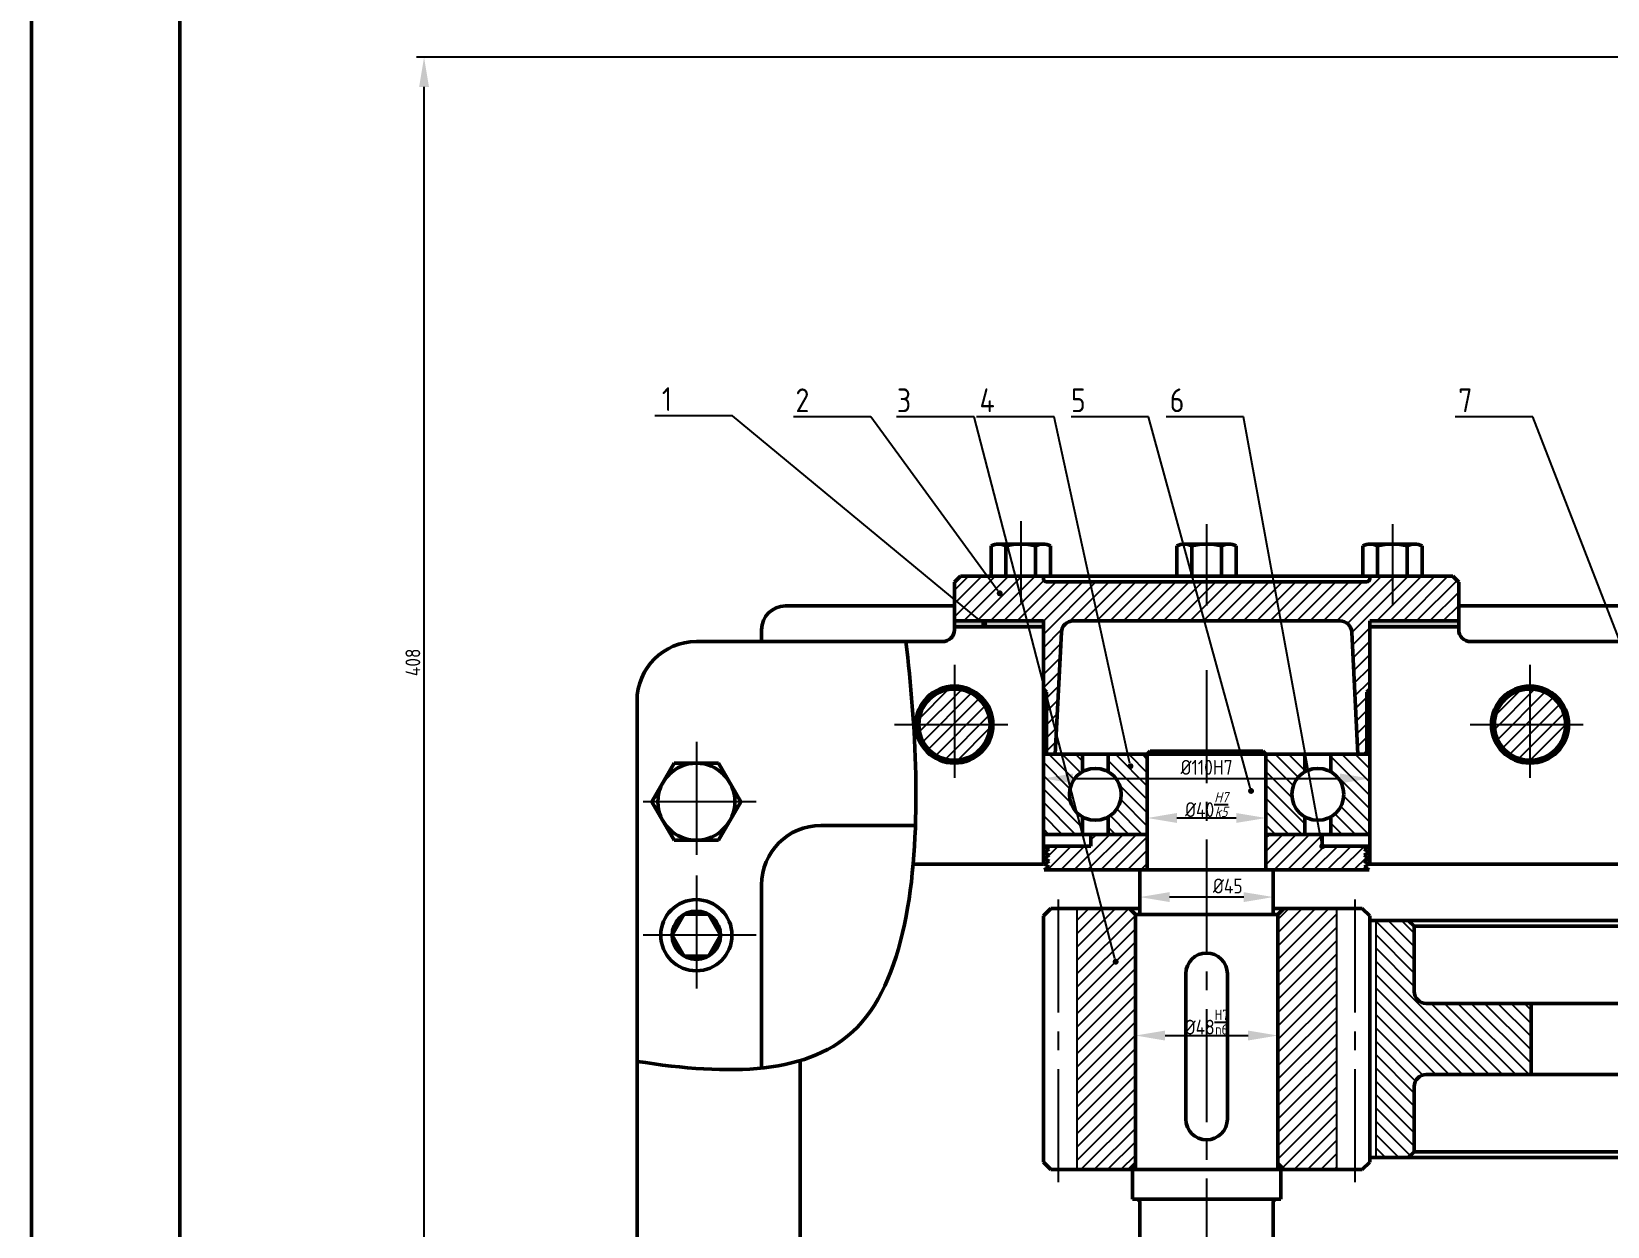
# Model space of a CAD drawing. Header units: millimetres. Extents: x 0 to 1189, y 0 to 841.
# Drawn here: x 0 to 265.6, y 201.4 to 402.9 of the extents above; entities that cross this region are included whole.
import ezdxf
from ezdxf import colors
from ezdxf.entities.mleader import LeaderData, LeaderLine
from ezdxf.math import Vec2, Vec3

# ---------------------------------------------------------------- set-up
doc = ezdxf.new("R2010")
doc.units = ezdxf.units.MM
doc.linetypes.add('CENTER2', pattern=[28.575, 19.05, -3.175, 3.175, -3.175])
for name, color, linetype, lineweight in [('中心线', 1, 'CENTER2', 25), ('标注线', 210, 'Continuous', 25), ('粗实线', 7, 'Continuous', 50), ('细实线', 7, 'Continuous', 25)]:
    doc.layers.add(name, color=color, linetype=linetype, lineweight=lineweight)
doc.styles.add('样式 1', font='gbenor.shx', dxfattribs={"bigfont": 'gbcbig.shx'})
doc.dimstyles.new('副本 ISO-25', dxfattribs={"dimtxt": 2.5, "dimasz": 5, "dimexe": 1.25, "dimexo": 0, "dimtad": 1, "dimtoh": 1, "dimlfac": 2, "dimdsep": 46, "dimtxsty": '样式 1', "dimcen": 2.5, "dimadec": 0, "dimazin": 0, "dimtfac": 1, "dimtmove": 0, "dimatfit": 3, "dimfxl": 1, "dimarcsym": 0})
pattern_1 = [(45, (-550.7785, -368.4405), (-1.122532, 1.122532), [])]
pattern_2 = [(135, (-550.7785, -368.4405), (-1.122532, -1.122532), [])]

# ---------------------------------------------------------------- blocks, each defined once
blk = doc.blocks.new('*D25')
at = {"layer": 'Defpoints', "color": 0, "transparency": 16777216}
for p in [(66.16, 398.55), (514.31, 398.55), (66.42, 194.55)]:
    blk.add_point(p, dxfattribs=at)
at = {"layer": '标注线', "color": 0, "lineweight": -2, "transparency": 16777216}
for p, q in [((514.31, 398.55), (64.91, 398.55)), ((66.16, 199.55), (66.16, 393.55)), ((66.42, 194.55), (64.91, 194.55))]:
    blk.add_line(p, q, dxfattribs=at)
at = {"layer": '标注线', "color": 0, "transparency": 16777216}
for points in [[(65.33, 393.55), (66.99, 393.55), (66.16, 398.55)], [(65.33, 199.55), (66.99, 199.55), (66.16, 194.55)]]:
    blk.add_solid(points, dxfattribs=at)
at = {"layer": '标注线', "color": 0, "transparency": 16777216, "insert": (64.28, 296.55), "char_height": 2.5, "attachment_point": 5, "rotation": 90, "style": '样式 1'}
blk.add_mtext('408', dxfattribs=at)
blk = doc.blocks.new('*D38')
at = {"layer": 'Defpoints', "color": 0, "transparency": 16777216}
for p in [(170.56, 276.97), (225.56, 276.97), (225.56, 276.97)]:
    blk.add_point(p, dxfattribs=at)
at = {"layer": '标注线', "color": 0, "lineweight": -2, "transparency": 16777216}
for p, q in [((170.56, 276.97), (170.56, 275.72)), ((175.56, 276.97), (220.56, 276.97)), ((225.56, 276.97), (225.56, 278.22))]:
    blk.add_line(p, q, dxfattribs=at)
at = {"layer": '标注线', "color": 0, "transparency": 16777216}
for points in [[(175.56, 277.81), (175.56, 276.14), (170.56, 276.97)], [(220.56, 277.81), (220.56, 276.14), (225.56, 276.97)]]:
    blk.add_solid(points, dxfattribs=at)
at = {"layer": '标注线', "color": 0, "transparency": 16777216, "insert": (198.06, 278.85), "char_height": 2.5, "attachment_point": 5, "style": '样式 1'}
blk.add_mtext('%%C110H7', dxfattribs=at)
blk = doc.blocks.new('*D39')
at = {"layer": 'Defpoints', "color": 0, "transparency": 16777216}
for p in [(208.06, 270.31), (188.06, 267.55), (208.06, 267.55)]:
    blk.add_point(p, dxfattribs=at)
at = {"layer": '标注线', "color": 0, "lineweight": -2, "transparency": 16777216}
for p, q in [((188.06, 267.55), (188.06, 271.56)), ((208.06, 267.55), (208.06, 271.56)), ((193.06, 270.31), (203.06, 270.31))]:
    blk.add_line(p, q, dxfattribs=at)
at = {"layer": '标注线', "color": 0, "transparency": 16777216}
for points in [[(193.06, 271.15), (193.06, 269.48), (188.06, 270.31)], [(203.06, 271.15), (203.06, 269.48), (208.06, 270.31)]]:
    blk.add_solid(points, dxfattribs=at)
at = {"layer": '标注线', "color": 0, "transparency": 16777216, "insert": (198.06, 272.57), "char_height": 2.5, "attachment_point": 5, "style": '样式 1'}
blk.add_mtext('%%C40{\\H0.7x;\\Q15;\\SH7/k5;}', dxfattribs=at)
blk = doc.blocks.new('_Dot')
at = {"color": 0, "linetype": 'ByBlock', "lineweight": -2}
blk.add_line((-0.5, 0), (-1, 0), dxfattribs=at)
at = {"color": 0, "linetype": 'ByBlock', "const_width": 0.5}
blk.add_lwpolyline([(-0.25, 0, 1), (0.25, 0, 1)], format="xyb", close=True, dxfattribs=at)
blk = doc.blocks.new('*D48')
at = {"layer": 'Defpoints', "color": 0, "transparency": 16777216}
for p in [(186.06, 233.64), (210.06, 233.64), (210.06, 233.64)]:
    blk.add_point(p, dxfattribs=at)
at = {"layer": '标注线', "color": 0, "lineweight": -2, "transparency": 16777216}
for p, q in [((186.06, 233.64), (186.06, 232.39)), ((191.06, 233.64), (205.06, 233.64)), ((210.06, 233.64), (210.06, 232.39))]:
    blk.add_line(p, q, dxfattribs=at)
at = {"layer": '标注线', "color": 0, "transparency": 16777216}
for points in [[(191.06, 234.47), (191.06, 232.8), (186.06, 233.64)], [(205.06, 234.47), (205.06, 232.8), (210.06, 233.64)]]:
    blk.add_solid(points, dxfattribs=at)
at = {"layer": '标注线', "color": 0, "transparency": 16777216, "insert": (198.06, 235.9), "char_height": 2.5, "attachment_point": 5, "style": '样式 1'}
blk.add_mtext('%%C48{\\H0.7x;\\SH7/n6;}', dxfattribs=at)
blk = doc.blocks.new('*D49')
at = {"layer": 'Defpoints', "color": 0, "transparency": 16777216}
for p in [(186.81, 256.98), (186.81, 256.83), (209.31, 256.83)]:
    blk.add_point(p, dxfattribs=at)
at = {"layer": '标注线', "color": 0, "lineweight": -2, "transparency": 16777216}
for p, q in [((186.81, 256.83), (186.81, 258.23)), ((209.31, 256.83), (209.31, 258.23)), ((204.31, 256.98), (191.81, 256.98))]:
    blk.add_line(p, q, dxfattribs=at)
at = {"layer": '标注线', "color": 0, "transparency": 16777216}
for points in [[(191.81, 257.81), (191.81, 256.14), (186.81, 256.98)], [(204.31, 257.81), (204.31, 256.14), (209.31, 256.98)]]:
    blk.add_solid(points, dxfattribs=at)
at = {"layer": '标注线', "color": 0, "transparency": 16777216, "insert": (201.63, 258.85), "char_height": 2.5, "attachment_point": 5, "style": '样式 1'}
blk.add_mtext('%%C45', dxfattribs=at)

msp = doc.modelspace()

# ---------------------------------------------------------------- hatches: boundary and pattern name
at = {"layer": '中心线'}
h = msp.add_hatch(dxfattribs=at)
h.set_pattern_fill('ANSI31', color=0, scale=0.5)
h.paths.add_polyline_path([(709.5574, 276.8007, 0.41421356), (706.3074, 273.5507), (709.5574, 273.5507)])
h.paths.add_polyline_path([(709.6098, 276.8002), (709.5574, 276.7479), (709.5574, 273.5507), (712.8074, 273.5507, 0.40950015)])
h.paths.add_polyline_path([(712.8074, 273.5507), (709.5574, 273.5507), (709.5574, 270.3007, 0.41421356)])
h.paths.add_polyline_path([(709.5574, 273.5507), (706.3602, 273.5507), (706.3078, 273.4983, 0.40950015), (709.5574, 270.3007)])
h.paths.add_polyline_path([(112.0574, 118.8007, 0.41421356), (108.8074, 115.5507), (112.0574, 115.5507)])
h.paths.add_polyline_path([(112.0574, 118.8007), (112.0574, 115.5507), (115.3074, 115.5507, 0.41421356)])
h.paths.add_polyline_path([(115.3074, 115.5507), (112.0574, 115.5507), (112.0574, 112.3007, 0.41421356)])
h.paths.add_polyline_path([(112.0574, 115.5507), (108.8074, 115.5507, 0.41421356), (112.0574, 112.3007)])
at = {"layer": '标注线'}
h = msp.add_hatch(color=0, dxfattribs=at)
h.dxf.hatch_style = 1
h.paths.add_polyline_path([(170.5574, 303.5507), (155.5574, 303.5507), (155.5574, 302.5507), (170.5574, 302.5507)])
h.paths.add_polyline_path([(240.5574, 303.5507), (225.5574, 303.5507), (225.5574, 302.5507), (240.5574, 302.5507)])
h.paths.add_polyline_path([(295.5574, 303.5507), (280.5574, 303.5507), (280.5574, 302.5507), (295.5574, 302.5507)])
h.paths.add_polyline_path([(405.5574, 303.5507), (390.5574, 303.5507), (390.5574, 302.5507), (405.5574, 302.5507)])
h.paths.add_polyline_path([(479.5574, 303.5507), (464.5574, 303.5507), (464.5574, 302.5507), (479.5574, 302.5507)])
h.paths.add_polyline_path([(599.5574, 303.5507), (584.5574, 303.5507), (584.5574, 302.5507), (599.5574, 302.5507)])
at = {"layer": '细实线'}
h = msp.add_hatch(dxfattribs=at)
h.set_pattern_fill('ANSI31', color=256, scale=0.5)
h.set_pattern_definition(pattern_1)
h.paths.add_polyline_path([(171.0574, 310.118, -0.41421356), (170.5574, 310.618), (170.5574, 311.0778), (156.5574, 311.0778), (155.5574, 310.0778), (155.5574, 303.5507), (170.5574, 303.5507), (170.5574, 292.0507), (171.0574, 291.5507), (171.0574, 281.0507), (172.5574, 281.0507), (173.5874, 301.6505, -0.39965564), (175.5849, 303.5507), (220.5299, 303.5507, -0.39965564), (222.5274, 301.6505), (223.5574, 281.0507), (225.0574, 281.0507), (225.0574, 291.5507), (225.5574, 292.0507), (225.5574, 303.5507), (240.5574, 303.5507), (240.5574, 310.0778), (239.5574, 311.0778), (225.5574, 311.0778), (225.5574, 310.618, -0.41422125), (225.0574, 310.118)])
h = msp.add_hatch(dxfattribs=at)
h.set_pattern_fill('ANSI31', color=256, scale=0.5)
h.set_pattern_definition(pattern_1)
h.paths.add_polyline_path([(155.5574, 292.0507, 0.41421356), (149.5574, 286.0507), (155.5574, 286.0507)])
h.paths.add_polyline_path([(155.5574, 292.0507), (155.5574, 286.0507), (161.5574, 286.0507, 0.41421356)])
h.paths.add_polyline_path([(161.5574, 286.0507), (155.5574, 286.0507), (155.5574, 280.0507, 0.41421356)])
h.paths.add_polyline_path([(155.5574, 286.0507), (149.5574, 286.0507, 0.41421356), (155.5574, 280.0507)])
h = msp.add_hatch(dxfattribs=at)
h.set_pattern_fill('ANSI31', color=256, scale=0.5)
h.set_pattern_definition(pattern_1)
h.paths.add_polyline_path([(252.5669, 292.0507, 0.41421356), (246.5669, 286.0507), (252.5669, 286.0507)])
h.paths.add_polyline_path([(252.5669, 292.0507), (252.5669, 286.0507), (258.5669, 286.0507, 0.41421356)])
h.paths.add_polyline_path([(258.5669, 286.0507), (252.5669, 286.0507), (252.5669, 280.0507, 0.41421356)])
h.paths.add_polyline_path([(252.5669, 286.0507), (246.5669, 286.0507, 0.41421356), (252.5669, 280.0507)])
h = msp.add_hatch(dxfattribs=at)
h.set_pattern_fill('ANSI31', color=256, scale=0.5, angle=90)
h.set_pattern_definition(pattern_2)
h.paths.add_polyline_path([(177.1199, 278.0895), (177.1199, 281.0507), (171.0574, 281.0507), (170.5574, 281.0507), (170.5574, 267.5507), (177.1199, 267.5507), (177.1199, 270.5118, -0.26794919), (174.9324, 274.3007, -0.26794919)])
h.paths.add_polyline_path([(188.0574, 281.0507), (181.4949, 281.0507), (181.4949, 278.0895, -0.26794919), (183.6824, 274.3007, -0.26794919), (181.4949, 270.5118), (181.4949, 267.5507), (188.0574, 267.5507)])
h.paths.add_polyline_path([(214.6199, 278.0895), (214.6199, 281.0507), (208.0574, 281.0507), (208.0574, 267.5507), (214.6199, 267.5507), (214.6199, 270.5118, -0.26794919), (212.4324, 274.3007, -0.26794919)])
h.paths.add_polyline_path([(225.5574, 281.0507), (218.9949, 281.0507), (218.9949, 278.0895, -0.26794919), (221.1824, 274.3007, -0.26794919), (218.9949, 270.5118), (218.9949, 267.5507), (225.5574, 267.5507)])
h = msp.add_hatch(dxfattribs=at)
h.set_pattern_fill('ANSI31', color=256, scale=0.5)
h.set_pattern_definition(pattern_1)
h.paths.add_polyline_path([(188.0574, 267.5507), (178.5574, 267.5507), (178.5574, 265.5507), (170.6574, 265.5507), (171.5234, 265.0507), (170.6574, 264.5507), (171.5234, 264.0507), (170.6574, 263.5507), (171.5234, 263.0507), (170.6574, 262.5507), (171.5234, 262.0507), (170.6574, 261.5507), (188.0574, 261.5507)])
h.paths.add_polyline_path([(224.5914, 264.0507), (225.4574, 264.5507), (224.5914, 265.0507), (225.4574, 265.5507), (217.5574, 265.5507), (217.5574, 267.5507), (208.0574, 267.5507), (208.0574, 261.5507), (225.4574, 261.5507), (224.5914, 262.0507), (225.4574, 262.5507), (224.5914, 263.0507), (225.4574, 263.5507)])
h.paths.add_polyline_path([(324.3074, 267.5507), (303.5574, 267.5507), (303.5574, 265.5507), (295.6574, 265.5507), (296.5234, 265.0507), (295.6574, 264.5507), (296.5234, 264.0507), (295.6574, 263.5507), (296.5234, 263.0507), (295.6574, 262.5507), (296.5234, 262.0507), (295.6574, 261.5507), (320.6574, 261.5507), (320.6574, 253.0507), (324.3074, 253.0507)])
h.paths.add_polyline_path([(382.5574, 267.5507), (361.8074, 267.5507), (361.8074, 253.0507), (365.4574, 253.0507), (365.4574, 261.5507), (390.4574, 261.5507), (389.5914, 262.0507), (390.4574, 262.5507), (389.5914, 263.0507), (390.4574, 263.5507), (389.5914, 264.0507), (390.4574, 264.5507), (389.5914, 265.0507), (390.4574, 265.5507), (382.5574, 265.5507)])
h.paths.add_polyline_path([(510.8074, 267.5507), (508.8074, 267.5507), (508.8074, 265.5507), (479.6574, 265.5507), (480.5234, 265.0507), (479.6574, 264.5507), (480.5234, 264.0507), (479.6574, 263.5507), (480.5234, 263.0507), (479.6574, 262.5507), (480.5234, 262.0507), (479.6574, 261.5507), (510.8074, 261.5507)])
h.paths.add_polyline_path([(583.5914, 264.0507), (584.4574, 264.5507), (583.5914, 265.0507), (584.4574, 265.5507), (555.3074, 265.5507), (555.3074, 267.5507), (553.3074, 267.5507), (553.3074, 261.5507), (584.4574, 261.5507), (583.5914, 262.0507), (584.4574, 262.5507), (583.5914, 263.0507), (584.4574, 263.5507)])
h = msp.add_hatch(dxfattribs=at)
h.set_pattern_fill('ANSI31', color=256, scale=0.5)
h.set_pattern_definition(pattern_1)
h.paths.add_polyline_path([(176.1824, 211.0507), (185.0574, 211.0507), (186.0574, 212.0507), (186.0574, 254.0507), (185.0574, 255.0507), (176.1824, 255.0507)])
h.paths.add_polyline_path([(219.9324, 255.0507), (211.0574, 255.0507), (210.0574, 254.0507), (210.0574, 212.0507), (211.0574, 211.0507), (219.9324, 211.0507)])
h = msp.add_hatch(dxfattribs=at)
h.set_pattern_fill('ANSI31', color=256, scale=0.5, angle=90)
h.set_pattern_definition(pattern_2)
h.paths.add_polyline_path([(252.7449, 227.0507), (252.7449, 239.0507), (235.0574, 239.0507, -0.41421356), (233.0574, 241.0507), (233.0574, 252.0507), (232.0574, 253.0507), (226.5574, 253.0507), (226.5574, 213.0507), (232.0574, 213.0507), (233.0574, 214.0507), (233.0574, 225.0507, -0.41421356), (235.0574, 227.0507)])
h.paths.add_polyline_path([(309.8074, 227.0507, -0.41421356), (311.8074, 225.0507), (311.8074, 214.0507), (312.8074, 213.0507), (322.3074, 213.0507), (323.5574, 214.3007), (323.5574, 252.0507), (322.5574, 253.0507), (312.8074, 253.0507), (311.8074, 252.0507), (311.8074, 241.0507, -0.41421356), (309.8074, 239.0507), (292.1199, 239.0507), (292.1199, 227.0507)])
h.paths.add_polyline_path([(376.3074, 227.0507), (393.9949, 227.0507), (393.9949, 239.0507), (376.3074, 239.0507, -0.41421356), (374.3074, 241.0507), (374.3074, 252.0507), (373.3074, 253.0507), (363.5574, 253.0507), (362.5574, 252.0507), (362.5574, 214.3007), (363.8074, 213.0507), (373.3074, 213.0507), (374.3074, 214.0507), (374.3074, 225.0507, -0.41421356)])
h.paths.add_polyline_path([(451.0574, 227.0507, -0.41421356), (453.0574, 225.0507), (453.0574, 214.0507), (454.0574, 213.0507), (460.5574, 213.0507), (460.5574, 253.0507), (454.0574, 253.0507), (453.0574, 252.0507), (453.0574, 241.0507, -0.41421356), (451.0574, 239.0507), (433.3699, 239.0507), (433.3699, 227.0507)])

# ---------------------------------------------------------------- linework, layer by layer
for p, q in [((240.5574, 310.0778), (240.5574, 303.5507)), ((225.5574, 303.5507), (225.5574, 292.0507)), ((223.5574, 281.0507), (171.0574, 281.0507)), ((225.0574, 281.0507), (223.5574, 281.0507))]:
    msp.add_line(p, q)
at = {"layer": '中心线'}
for p, q in [((166.7415, 320.3735), (166.7419, 306.6305)), ((198.0571, 319.8688), (198.0575, 306.1258)), ((229.3728, 319.8695), (229.3732, 306.1265)), ((155.5574, 296.1264), (155.5574, 275.9749)), ((198.0574, 295.2546), (198.0574, 21.3302)), ((252.5669, 296.1264), (252.5669, 275.9749)), ((145.4816, 286.0507), (165.6331, 286.0507)), ((242.4911, 286.0507), (262.6426, 286.0507)), ((112.0574, 283.1264), (112.0574, 262.9749)), ((122.1331, 273.0507), (101.9816, 273.0507)), ((112.0574, 260.6264), (112.0574, 240.4749)), ((173.0574, 256.5507), (173.0574, 208.0507)), ((223.0574, 256.5507), (223.0574, 208.0507)), ((122.1331, 250.5507), (101.9816, 250.5507))]:
    msp.add_line(p, q, dxfattribs=at)
at = {"layer": '粗实线'}
for p, q in [((0, 841), (0, 0)), ((25, 831), (25, 10)), ((161.7417, 311.0778), (161.7417, 316.171)), ((170.5661, 316.4778), (162.9917, 316.4778)), ((164.2417, 316.171), (164.2417, 311.0778)), ((169.2417, 316.1721), (169.2417, 311.0778)), ((171.7417, 311.0778), (171.7417, 316.1721)), ((193.0574, 311.0778), (193.0574, 316.171)), ((201.8818, 316.4778), (194.3074, 316.4778)), ((195.5574, 316.171), (195.5574, 311.0778)), ((200.5574, 316.1721), (200.5574, 311.0778)), ((203.0574, 311.0778), (203.0574, 316.1721)), ((224.3729, 316.1726), (224.3731, 311.0783)), ((225.5485, 316.4783), (233.1229, 316.4785)), ((226.8729, 316.1727), (226.8731, 311.0783)), ((231.8729, 316.1717), (231.8731, 311.0784)), ((234.3731, 311.0785), (234.3729, 316.1717)), ((155.5574, 310.0778), (156.5574, 311.0778)), ((156.5574, 311.0778), (239.5574, 311.0778)), ((170.5574, 311.0778), (170.5574, 310.618)), ((224.3731, 311.0783), (234.3731, 311.0785)), ((225.5574, 311.0783), (225.5574, 310.6186)), ((225.5574, 310.618), (225.5574, 311.0778)), ((234.3731, 311.0785), (239.5574, 311.0778)), ((239.5574, 311.0778), (240.5574, 310.0778)), ((155.5574, 310.0778), (155.5574, 302.0507)), ((155.5574, 303.5507), (155.5574, 310.0778)), ((171.0574, 310.118), (225.0574, 310.118)), ((240.5574, 310.0778), (240.5574, 302.0507)), ((127.0574, 306.0507), (155.5574, 306.0507)), ((240.5574, 306.0507), (280.5574, 306.0507)), ((170.5574, 303.5507), (155.5574, 303.5507)), ((170.5574, 303.5507), (170.5574, 262.5507)), ((170.5574, 292.0507), (170.5574, 303.5507)), ((220.5299, 303.5507), (175.5849, 303.5507)), ((225.5574, 303.5507), (225.5574, 262.5507)), ((240.5574, 303.5507), (225.5574, 303.5507)), ((123.0574, 302.0507), (123.0574, 300.0507)), ((155.5574, 302.5507), (170.5574, 302.5507)), ((173.5874, 301.6505), (172.5574, 281.0507)), ((222.5274, 301.6505), (223.5574, 281.0507)), ((225.5574, 302.5507), (240.5574, 302.5507)), ((112.0574, 300.0507), (153.5574, 300.0507)), ((242.5574, 300.0507), (278.5574, 300.0507)), ((102.0574, 290.0507), (102.0574, 99.0507)), ((171.0574, 291.5507), (170.5574, 292.0507)), ((171.0574, 281.0507), (171.0574, 291.5507)), ((225.5574, 292.0507), (225.0574, 291.5507)), ((225.0574, 291.5507), (225.0574, 281.0507)), ((108.3074, 279.5459), (104.5574, 273.0507)), ((115.8074, 279.5459), (108.3074, 279.5459)), ((119.5574, 273.0507), (115.8074, 279.5459)), ((170.5574, 281.0507), (225.5574, 281.0507)), ((177.1199, 278.0895), (177.1199, 281.0507)), ((181.4949, 278.0895), (181.4949, 281.0507)), ((188.0574, 281.0507), (188.5574, 281.5507)), ((188.0574, 261.5507), (188.0574, 281.0507)), ((188.0574, 281.0507), (188.0574, 281.0507)), ((207.5574, 281.5507), (188.5574, 281.5507)), ((207.5574, 281.5507), (208.0574, 281.0507)), ((208.0574, 281.0507), (208.0574, 261.5507)), ((214.6199, 278.0895), (214.6199, 281.0507)), ((218.9949, 278.0895), (218.9949, 281.0507)), ((104.5574, 273.0507), (108.3074, 266.5555)), ((115.8074, 266.5555), (119.5574, 273.0507)), ((148.9875, 269.0507), (133.0574, 269.0507)), ((177.1199, 270.5118), (177.1199, 267.5507)), ((181.4949, 270.5118), (181.4949, 267.5507)), ((214.6199, 270.5118), (214.6199, 267.5507)), ((218.9949, 270.5118), (218.9949, 267.5507)), ((108.3074, 266.5555), (115.8074, 266.5555)), ((188.0574, 267.5507), (170.5574, 267.5507)), ((178.5574, 267.5507), (178.5574, 265.5507)), ((225.5574, 267.5507), (208.0574, 267.5507)), ((217.5574, 267.5507), (217.5574, 265.5507)), ((171.5234, 265.0507), (170.6574, 265.5507)), ((170.6574, 265.5507), (178.5574, 265.5507)), ((170.6574, 264.5507), (171.5234, 265.0507)), ((171.5234, 264.0507), (170.6574, 264.5507)), ((170.6574, 263.5507), (171.5234, 264.0507)), ((171.5234, 263.0507), (170.6574, 263.5507)), ((170.6574, 262.5507), (171.5234, 263.0507)), ((225.4574, 265.5507), (217.5574, 265.5507)), ((224.5914, 265.0507), (225.4574, 265.5507)), ((225.4574, 264.5507), (224.5914, 265.0507)), ((224.5914, 264.0507), (225.4574, 264.5507)), ((225.4574, 263.5507), (224.5914, 264.0507)), ((224.5914, 263.0507), (225.4574, 263.5507)), ((225.4574, 262.5507), (224.5914, 263.0507)), ((170.5574, 262.5507), (148.5985, 262.5507)), ((171.5234, 262.0507), (170.6574, 262.5507)), ((170.6574, 261.5507), (171.5234, 262.0507)), ((225.4574, 261.5507), (170.6574, 261.5507)), ((186.8074, 254.0507), (186.8074, 261.5507)), ((209.3074, 254.0507), (209.3074, 261.5507)), ((224.5914, 262.0507), (225.4574, 262.5507)), ((225.4574, 261.5507), (224.5914, 262.0507)), ((225.4574, 262.5507), (295.6574, 262.5507)), ((123.0574, 259.0507), (123.0574, 228.1546)), ((170.5574, 253.8007), (171.8074, 255.0507)), ((171.8074, 255.0507), (186.8074, 255.0507)), ((186.0574, 254.0507), (185.0574, 255.0507)), ((224.3074, 255.0507), (209.3074, 255.0507)), ((210.0574, 254.0507), (211.0574, 255.0507)), ((225.5574, 253.8007), (224.3074, 255.0507)), ((107.9824, 250.5507), (110.0199, 254.0797)), ((110.0199, 254.0797), (114.0949, 254.0797)), ((114.0949, 254.0797), (116.1324, 250.5507)), ((170.5574, 253.8007), (170.5574, 212.3007)), ((210.0574, 254.0507), (186.0574, 254.0507)), ((186.0574, 254.0507), (186.0574, 211.0507)), ((210.0574, 254.0507), (210.0574, 211.0507)), ((225.5574, 253.8007), (225.5574, 212.3007)), ((225.5574, 253.0507), (324.3074, 253.0507)), ((233.0574, 252.0507), (232.0574, 253.0507)), ((110.0199, 247.0216), (107.9824, 250.5507)), ((116.1324, 250.5507), (114.0949, 247.0216)), ((233.0574, 252.0507), (233.0574, 241.0507)), ((311.8074, 252.0507), (233.0574, 252.0507)), ((114.0949, 247.0216), (110.0199, 247.0216)), ((194.5574, 244.0507), (194.5574, 219.5507)), ((201.5574, 244.0507), (201.5574, 219.5507)), ((309.8074, 239.0507), (235.0574, 239.0507)), ((252.7449, 239.0507), (252.7449, 227.0507)), ((129.5574, 229.4112), (129.5574, 136.5507)), ((309.8074, 227.0507), (235.0574, 227.0507)), ((233.0574, 225.0507), (233.0574, 214.0507)), ((464.3074, 213.0507), (225.5574, 213.0507)), ((233.0574, 214.0507), (232.0574, 213.0507)), ((311.8074, 214.0507), (233.0574, 214.0507)), ((171.8074, 211.0507), (170.5574, 212.3007)), ((171.8074, 211.0507), (224.3074, 211.0507)), ((185.0574, 211.0507), (186.0574, 212.0507)), ((185.5574, 206.0507), (185.5574, 211.0507)), ((211.0574, 211.0507), (210.0574, 212.0507)), ((210.5574, 206.0507), (210.5574, 211.0507)), ((224.3074, 211.0507), (225.5574, 212.3007)), ((185.5574, 206.0507), (210.5574, 206.0507)), ((186.8074, 205.5507), (186.8074, 127.5507)), ((209.3074, 205.5507), (209.3074, 127.5507))]:
    msp.add_line(p, q, dxfattribs=at)
for centre, radius in [((155.5574, 286.0507), 6.5), ((252.5669, 286.0507), 6.5), ((155.5574, 286.0507), 6), ((252.5669, 286.0507), 6), ((112.0574, 273.0507), 6.4952), ((179.3074, 274.3007), 4.375), ((216.8074, 274.3007), 4.375), ((112.0574, 250.5507), 6), ((112.0574, 250.5507), 4.075)]:
    msp.add_circle(centre, radius, dxfattribs=at)
for centre, radius, start, end in [((162.9917, 313.7778), 2.7, 62.421532, 117.578468), ((166.744, 306.119), 10.3588, 76.047574, 103.978955), ((170.4917, 313.7778), 2.701, 62.4329, 117.5671), ((194.3074, 313.7778), 2.7, 62.421532, 117.578468), ((198.0597, 306.119), 10.3588, 76.047574, 103.978955), ((201.8074, 313.7778), 2.701, 62.4329, 117.5671), ((225.623, 313.7783), 2.701, 62.434404, 117.568604), ((229.3709, 306.1196), 10.3588, 76.02255, 103.95393), ((233.123, 313.7785), 2.7, 62.423036, 117.579972), ((171.0574, 310.618), 0.5, 180, 270), ((225.0574, 310.6185), 0.5, 270.001504, 0.001504), ((225.0574, 310.618), 0.5, 270, 360), ((127.0574, 302.0507), 4, 90, 180), ((175.5849, 301.5507), 2, 90, 177.137595), ((220.5299, 301.5507), 2, 2.862405, 90), ((153.5574, 302.0507), 2, 270, 0), ((242.5574, 302.0507), 2, 180, 270), ((112.0574, 290.0507), 10, 90, 180), ((133.0574, 259.0507), 10, 90, 180), ((198.0574, 244.0507), 3.5, 0, 180), ((235.0574, 241.0507), 2, 180, 270), ((235.0574, 225.0507), 2, 90, 180), ((198.0574, 219.5507), 3.5, 180, 0), ((186.3074, 205.5507), 0.5, 0, 90), ((209.8074, 205.5507), 0.5, 90, 180)]:
    msp.add_arc(centre, radius, start, end, dxfattribs=at)
msp.add_open_spline([(147.3748, 300.0507), (148.2007, 292.9042), (150.2116, 271.1534), (146.0912, 226.9849), (117.598, 226.8469), (102.0574, 229.2856)], degree=3, knots=[17.83977119, 17.83977119, 17.83977119, 17.83977119, 62.22370858, 149.58132313, 230.77286919, 230.77286919, 230.77286919, 230.77286919], dxfattribs=at)
at = {"layer": '细实线'}
for p, q in [((208.0574, 281.0507), (208.0574, 281.0507)), ((188.0574, 276.5507), (188.0574, 276.5507)), ((176.1824, 255.0507), (176.1824, 211.0507)), ((219.9324, 255.0507), (219.9324, 211.0507)), ((226.5574, 253.0507), (226.5574, 213.0507))]:
    msp.add_line(p, q, dxfattribs=at)

# ---------------------------------------------------------------- dimensions: what is measured, and where the dimension line sits
at = {"layer": '标注线'}
dim = msp.add_linear_dim(base=(66.1595, 398.5507), p1=(66.4239, 194.5507), p2=(514.3074, 398.5507), angle=90, dimstyle='副本 ISO-25', dxfattribs=at)
dim.commit()
dim.dimension.update_dxf_attribs({"geometry": '*D25', "text_midpoint": (64.2845, 296.5507)})
for base, p1, p2, text, picture, middle in [((225.5574, 276.9733), (170.5574, 276.9733), (225.5574, 276.9733), '%%C<>H7', '*D38', (198.0574, 278.8483)), ((208.0574, 270.3137), (188.0574, 267.5507), (208.0574, 267.5507), '%%C<>{\\H0.7x;\\Q15;\\SH7/k5;}', '*D39', (198.0574, 272.5731)), ((210.0574, 233.6383), (186.0574, 233.6383), (210.0574, 233.6383), '%%C<>{\\H0.7x;\\SH7/n6;}', '*D48', (198.0574, 235.9002))]:
    dim = msp.add_linear_dim(base=base, p1=p1, p2=p2, text=text, dimstyle='副本 ISO-25', dxfattribs=at)
    dim.commit()
    dim.dimension.update_dxf_attribs({"geometry": picture, "text_midpoint": middle})
dim = msp.add_linear_dim(base=(186.8074, 256.9778), p1=(209.3074, 256.8339), p2=(186.8074, 256.8339), angle=180, text='%%C<>', dimstyle='副本 ISO-25', dxfattribs=at)
dim.commit()
dim.dimension.update_dxf_attribs({"geometry": '*D49', "text_midpoint": (201.6251, 256.9778), "dimtype": 160})

# ---------------------------------------------------------------- leaders
ml = msp.add_multileader_mtext('Standard', dxfattribs=at)
ml.set_content('1', color=256, style='样式 1')
ml.set_leader_properties()
ml.set_arrow_properties(name='DOT')
ml.build(insert=Vec2(0, 0))
ml.multileader.update_dxf_attribs({"text_left_attachment_type": 6, "text_right_attachment_type": 6, "arrow_head_size": 1})
ctx = ml.context
ctx.base_point, ctx.arrow_head_size, ctx.plane_origin = Vec3(105.2942, 338.1244), 1, Vec3(160.5773, 303.0082)
ctx.left_attachment, ctx.right_attachment, ctx.text_align_type = 6, 6, 2
notes = []
notes.append((ctx, [(0, (1, 1, 0), (118.1275, 338.1244), (-1, 0), 8, [(0, [(160.5773, 303.0082)], 0, [])])]))
ctx.mtext.insert, ctx.mtext.alignment, ctx.mtext.flow_direction = Vec3(107.9609, 342.9244), 3, 5
ml = msp.add_multileader_mtext('Standard', dxfattribs=at)
ml.set_content('2', color=256, style='样式 1')
ml.set_leader_properties()
ml.set_arrow_properties(name='DOT')
ml.build(insert=Vec2(0, 0))
ml.multileader.update_dxf_attribs({"text_left_attachment_type": 6, "text_right_attachment_type": 6, "arrow_head_size": 1})
ctx = ml.context
ctx.base_point, ctx.arrow_head_size, ctx.plane_origin = Vec3(127.4811, 337.9265), 1, Vec3(163.1915, 308.1845)
ctx.left_attachment, ctx.right_attachment, ctx.text_align_type = 6, 6, 2
notes.append((ctx, [(0, (1, 1, 0), (141.4811, 337.9265), (-1, 0), 8, [(0, [(163.1915, 308.1845)], 0, [])])]))
ctx.mtext.insert, ctx.mtext.alignment, ctx.mtext.flow_direction = Vec3(131.0993, 342.7265), 3, 5
ml = msp.add_multileader_mtext('Standard', dxfattribs=at)
ml.set_content('3', color=256, style='样式 1')
ml.set_leader_properties()
ml.set_arrow_properties(name='DOT')
ml.build(insert=Vec2(0, 0))
ml.multileader.update_dxf_attribs({"text_left_attachment_type": 6, "text_right_attachment_type": 6, "arrow_head_size": 1})
ctx = ml.context
ctx.base_point, ctx.arrow_head_size, ctx.plane_origin = Vec3(144.7924, 337.9265), 1, Vec3(165.5034, 315.117)
ctx.left_attachment, ctx.right_attachment, ctx.text_align_type = 6, 6, 2
notes.append((ctx, [(0, (1, 1, 0), (158.8757, 337.9265), (-1, 0), 8, [(0, [(182.7342, 246.082)], 0, [])])]))
ctx.mtext.insert, ctx.mtext.alignment, ctx.mtext.flow_direction = Vec3(148.2638, 342.7265), 3, 5
ml = msp.add_multileader_mtext('Standard', dxfattribs=at)
ml.set_content('4', color=256, style='样式 1')
ml.set_leader_properties()
ml.set_arrow_properties(name='DOT')
ml.build(insert=Vec2(0, 0))
ml.multileader.update_dxf_attribs({"text_left_attachment_type": 6, "text_right_attachment_type": 6, "arrow_head_size": 1})
ctx = ml.context
ctx.base_point, ctx.arrow_head_size, ctx.plane_origin = Vec3(158.6899, 337.9265), 1, Vec3(185.2355, 279.0461)
ctx.left_attachment, ctx.right_attachment, ctx.text_align_type = 6, 6, 2
notes.append((ctx, [(0, (1, 1, 0), (172.3566, 337.9265), (-1, 0), 8, [(0, [(185.2355, 279.0461)], 0, [])])]))
ctx.mtext.insert, ctx.mtext.alignment, ctx.mtext.flow_direction = Vec3(162.3566, 342.7265), 3, 5
ml = msp.add_multileader_mtext('Standard', dxfattribs=at)
ml.set_content('5', color=256, style='样式 1')
ml.set_leader_properties()
ml.set_arrow_properties(name='DOT')
ml.build(insert=Vec2(0, 0))
ml.multileader.update_dxf_attribs({"text_left_attachment_type": 6, "text_right_attachment_type": 6, "arrow_head_size": 1})
ctx = ml.context
ctx.base_point, ctx.arrow_head_size, ctx.plane_origin = Vec3(174.2082, 337.9265), 1, Vec3(205.551, 274.8762)
ctx.left_attachment, ctx.right_attachment, ctx.text_align_type = 6, 6, 2
notes.append((ctx, [(0, (1, 1, 0), (188.2915, 337.9265), (-1, 0), 8, [(0, [(205.551, 274.8762)], 0, [])])]))
ctx.mtext.insert, ctx.mtext.alignment, ctx.mtext.flow_direction = Vec3(177.6796, 342.7265), 3, 5
ml = msp.add_multileader_mtext('Standard', dxfattribs=at)
ml.set_content('6', color=256, style='样式 1')
ml.set_leader_properties()
ml.set_arrow_properties(name='DOT')
ml.build(insert=Vec2(0, 0))
ml.multileader.update_dxf_attribs({"text_left_attachment_type": 6, "text_right_attachment_type": 6, "arrow_head_size": 1})
ctx = ml.context
ctx.base_point, ctx.arrow_head_size, ctx.plane_origin = Vec3(190.6228, 337.9265), 1, Vec3(217.5574, 265.5507)
ctx.left_attachment, ctx.right_attachment, ctx.text_align_type = 6, 6, 2
notes.append((ctx, [(0, (1, 1, 0), (204.2894, 337.9265), (-1, 0), 8, [(0, [(217.5574, 265.5507)], 0, [])])]))
ctx.mtext.insert, ctx.mtext.alignment, ctx.mtext.flow_direction = Vec3(194.3209, 342.7265), 3, 5
ml = msp.add_multileader_mtext('Standard', dxfattribs=at)
ml.set_content('7', color=256, style='样式 1')
ml.set_leader_properties()
ml.set_arrow_properties(name='DOT')
ml.build(insert=Vec2(0, 0))
ml.multileader.update_dxf_attribs({"text_left_attachment_type": 6, "text_right_attachment_type": 6, "arrow_head_size": 1})
ctx = ml.context
ctx.base_point, ctx.arrow_head_size, ctx.plane_origin = Vec3(239.5295, 337.9265), 1, Vec3(288.7116, 245.9593)
ctx.left_attachment, ctx.right_attachment, ctx.text_align_type = 6, 6, 2
notes.append((ctx, [(0, (1, 1, 0), (253.0295, 337.9265), (-1, 0), 8, [(0, [(288.7116, 245.9593)], 0, [])])]))
ctx.mtext.insert, ctx.mtext.alignment, ctx.mtext.flow_direction = Vec3(242.8628, 342.7265), 3, 5
for ctx, leaders in notes:
    for number, flags, end, landing, length, lines in leaders:
        leader = LeaderData()
        leader.index, (leader.has_last_leader_line, leader.has_dogleg_vector, leader.attachment_direction) = number, flags
        leader.last_leader_point, leader.dogleg_vector, leader.dogleg_length = Vec3(end), Vec3(landing), length
        for number, points, colour, breaks in lines:
            line = LeaderLine()
            line.index, line.vertices, line.color, line.breaks = number, Vec3.list(points), colors.encode_raw_color(colour), breaks
            leader.lines.append(line)
        ctx.leaders.append(leader)

doc.saveas('drawing.dxf')
